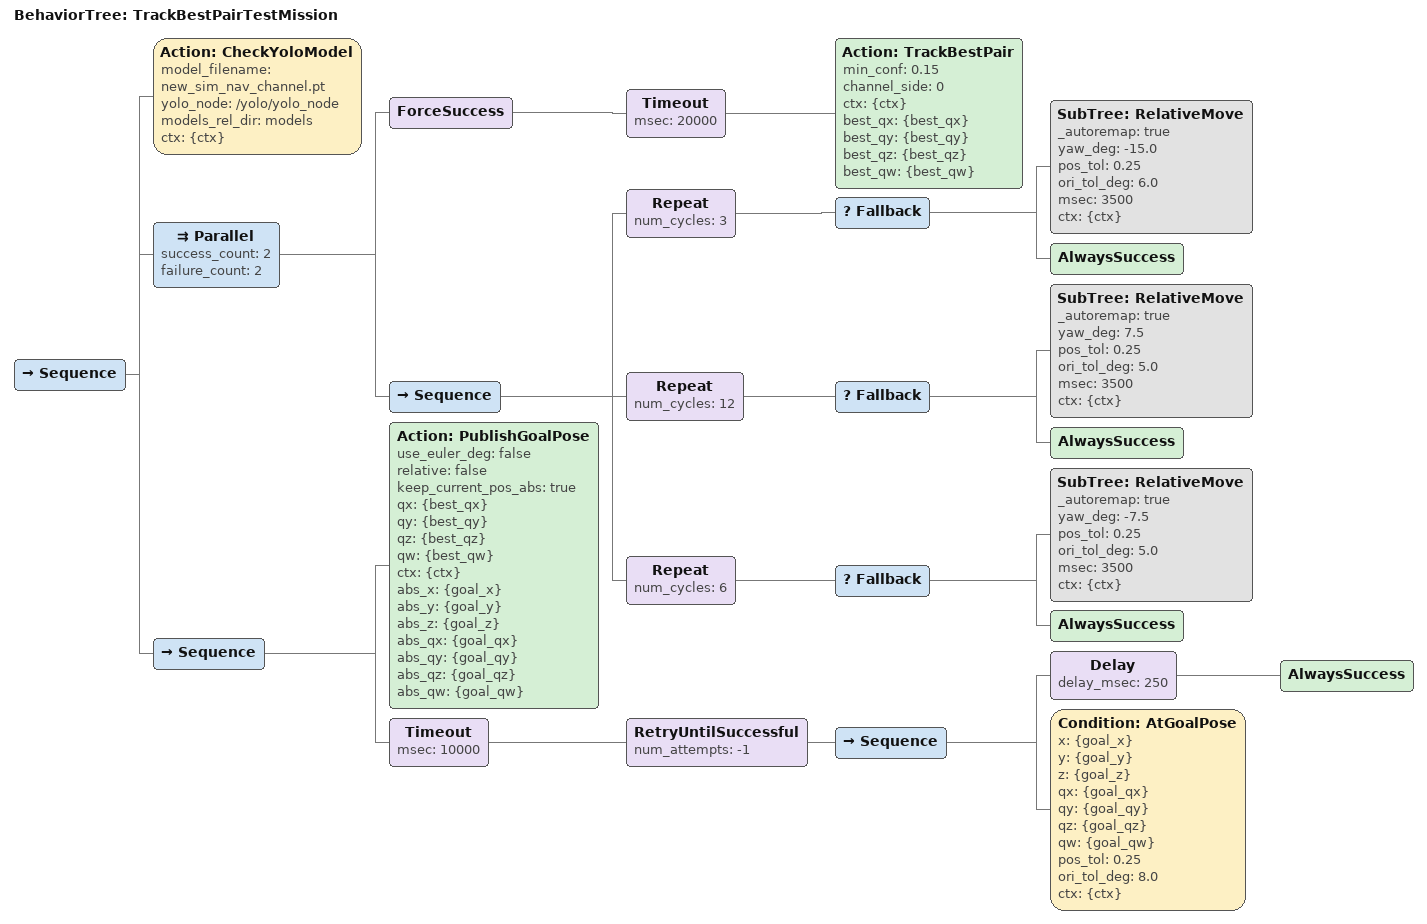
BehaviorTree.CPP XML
<root BTCPP_format="4" main_tree_to_execute="TrackBestPairTestMission">
  <BehaviorTree ID="TrackBestPairTestMission">
    <Sequence>

      <!-- 1) Use correct YOLO model -->
      <Action ID="CheckYoloModel"
              model_filename="new_sim_nav_channel.pt"
              yolo_node="/yolo/yolo_node"
              models_rel_dir="models"
              ctx="{ctx}"/>

      <!-- 2) Sweep while TrackBestPair keeps updating best_q* -->
      <Parallel success_count="2" failure_count="2">

        <!-- Track best red/white pair during the sweep -->
        <ForceSuccess>
          <Timeout msec="20000">
            <Action ID="TrackBestPair"
                    min_conf="0.15"
                    channel_side="0"
                    ctx="{ctx}"
                    best_qx="{best_qx}"
                    best_qy="{best_qy}"
                    best_qz="{best_qz}"
                    best_qw="{best_qw}"/>
          </Timeout>
        </ForceSuccess>

        <!-- Sweep: center -> +45 -> -45 -> center -->
        <Sequence>

          <Repeat num_cycles="3">
            <Fallback>
              <SubTree ID="RelativeMove"
                       _autoremap="true"
                       yaw_deg="-15.0"
                       pos_tol="0.25"
                       ori_tol_deg="6.0"
                       msec="3500"
                       ctx="{ctx}"/>
              <AlwaysSuccess/>
            </Fallback>
          </Repeat>

          <Repeat num_cycles="12">
            <Fallback>
              <SubTree ID="RelativeMove"
                       _autoremap="true"
                       yaw_deg="7.5"
                       pos_tol="0.25"
                       ori_tol_deg="5.0"
                       msec="3500"
                       ctx="{ctx}"/>
              <AlwaysSuccess/>
            </Fallback>
          </Repeat>

          <Repeat num_cycles="6">
            <Fallback>
              <SubTree ID="RelativeMove"
                       _autoremap="true"
                       yaw_deg="-7.5"
                       pos_tol="0.25"
                       ori_tol_deg="5.0"
                       msec="3500"
                       ctx="{ctx}"/>
              <AlwaysSuccess/>
            </Fallback>
          </Repeat>

        </Sequence>

      </Parallel>

      <!-- 3) Turn to the best remembered orientation -->
      <Sequence>
        <Action ID="PublishGoalPose"
                use_euler_deg="false"
                relative="false"
                keep_current_pos_abs="true"
                qx="{best_qx}"
                qy="{best_qy}"
                qz="{best_qz}"
                qw="{best_qw}"
                ctx="{ctx}"
                abs_x="{goal_x}"
                abs_y="{goal_y}"
                abs_z="{goal_z}"
                abs_qx="{goal_qx}"
                abs_qy="{goal_qy}"
                abs_qz="{goal_qz}"
                abs_qw="{goal_qw}"/>

        <Timeout msec="10000">
          <RetryUntilSuccessful num_attempts="-1">
            <Sequence>
              <Delay delay_msec="250">
                <AlwaysSuccess/>
              </Delay>
              <Condition ID="AtGoalPose"
                         x="{goal_x}"
                         y="{goal_y}"
                         z="{goal_z}"
                         qx="{goal_qx}"
                         qy="{goal_qy}"
                         qz="{goal_qz}"
                         qw="{goal_qw}"
                         pos_tol="0.25"
                         ori_tol_deg="8.0"
                         ctx="{ctx}"/>
            </Sequence>
          </RetryUntilSuccessful>
        </Timeout>
      </Sequence>

    </Sequence>
  </BehaviorTree>
</root>
